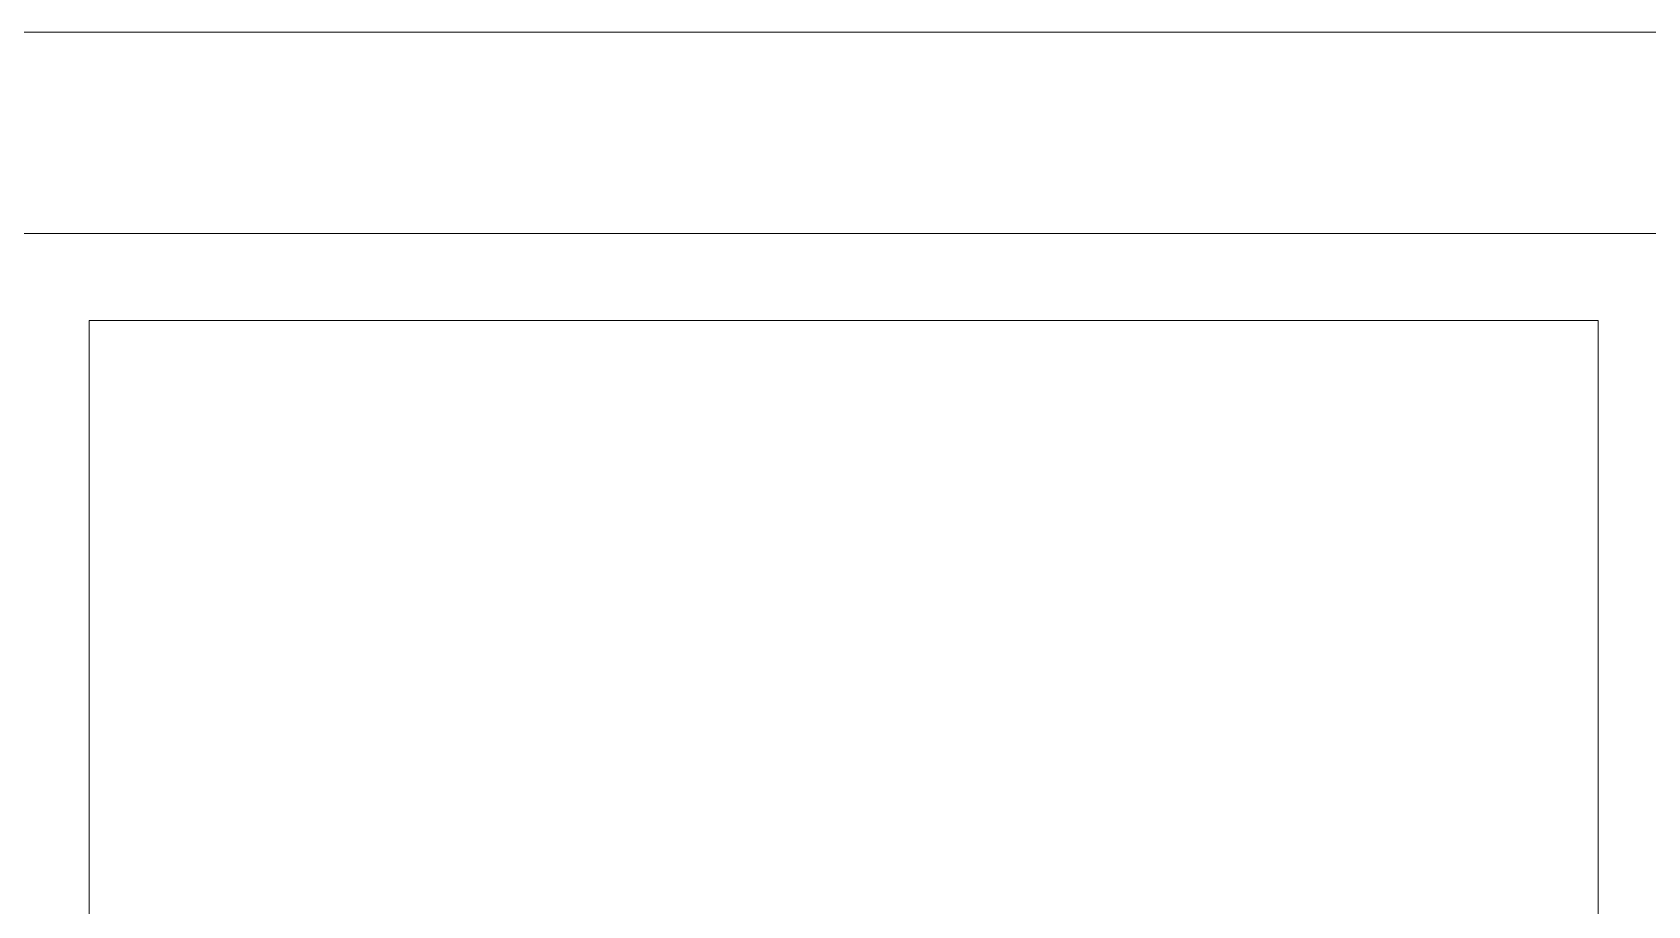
# Model space of a CAD drawing. Header units: inches. Extents: x -246178 to 57169, y -29325 to 19878.
# Drawn here: x 32152 to 32955, y -3182 to -2747 of the extents above; entities that cross this region are included whole.
import ezdxf

# ---------------------------------------------------------------- set-up
doc = ezdxf.new("R2010")
doc.units = ezdxf.units.IN
doc.header["$LTSCALE"] = 25
doc.header["$MEASUREMENT"] = 0
doc.layers.get('0').update_dxf_attribs({"color": 8})
for name, color, linetype, lineweight in [('00-Ground Floor$0$LOADING', 253, 'Continuous', 5), ('00-Ground Floor$0$NEW Wall', 166, 'Continuous', 5), ('00-Ground Floor$0$Walls', 251, 'Continuous', 5)]:
    doc.layers.add(name, color=color, linetype=linetype, lineweight=lineweight)

# ---------------------------------------------------------------- blocks, each defined once
blk = doc.blocks.new('*X69')
at = {"color": 0}
for p, q in [((13, 1), (13, 1)), ((13, 1), (13, 1)), ((13, 1), (13, 1)), ((13, 1), (13, 1)), ((13, 1), (13, 1)), ((13, 1), (13, 1)), ((13, 1), (13, 1)), ((13, 1), (13, 1)), ((13, 1), (13, 1)), ((13, 1), (13, 1)), ((13, 1), (13, 1)), ((13, 1), (13, 1)), ((13, 1), (13, 1)), ((13, 1), (13, 1)), ((13, 1), (13, 1)), ((13, 1), (14, 1)), ((13, 1), (14, 1)), ((13, 1), (14, 1)), ((13, 1), (13, 1)), ((13, 1), (13, 1)), ((13, 1), (13, 1)), ((13, 1), (13, 1)), ((13, 1), (13, 1)), ((13, 1), (13, 1)), ((13, 1), (13, 1)), ((13, 1), (13, 1)), ((13, 1), (13, 1)), ((13, 1), (13, 1)), ((13, 1), (13, 1)), ((13, 1), (13, 1)), ((13, 1), (13, 1)), ((13, 1), (13, 1)), ((13, 1), (13, 1)), ((13, 1), (13, 1)), ((13, 1), (13, 1)), ((13, 1), (13, 1)), ((13, 1), (13, 1)), ((13, 1), (13, 1)), ((13, 1), (13, 1)), ((13, 1), (13, 1)), ((13, 1), (13, 1)), ((13, 1), (13, 1)), ((13, 1), (13, 1)), ((13, 1), (13, 1)), ((13, 1), (13, 1)), ((13, 1), (13, 1)), ((13, 1), (13, 1)), ((13, 1), (13, 1)), ((13, 1), (13, 1)), ((13, 1), (13, 1)), ((13, 1), (13, 1)), ((13, 1), (13, 1)), ((13, 1), (13, 1)), ((13, 1), (13, 1)), ((13, 1), (13, 1)), ((13, 1), (13, 1)), ((13, 1), (13, 1)), ((13, 1), (13, 1)), ((13, 1), (13, 1)), ((13, 1), (13, 1)), ((13, 1), (13, 1)), ((13, 1), (13, 1)), ((13, 1), (13, 1)), ((13, 1), (13, 1)), ((13, 1), (13, 1)), ((13, 1), (13, 1)), ((13, 1), (13, 1)), ((13, 1), (13, 1)), ((13, 1), (13, 1)), ((13, 1), (13, 1)), ((13, 1), (13, 1)), ((13, 1), (13, 1)), ((13, 1), (13, 1)), ((13, 1), (13, 1)), ((13, 1), (13, 1)), ((13, 1), (13, 1)), ((13, 1), (13, 1)), ((13, 1), (13, 1)), ((13, 1), (13, 1)), ((13, 1), (13, 1)), ((13, 1), (13, 1)), ((13, 1), (13, 1)), ((13, 1), (13, 1)), ((13, 1), (13, 1)), ((13, 1), (13, 1)), ((13, 1), (13, 1)), ((13, 1), (13, 1)), ((13, 1), (13, 1)), ((13, 1), (13, 1)), ((13, 1), (13, 1)), ((13, 1), (13, 1)), ((13, 1), (13, 1)), ((13, 1), (13, 1)), ((13, 1), (13, 1)), ((13, 1), (13, 1)), ((13, 1), (13, 1)), ((13, 1), (13, 1)), ((13, 1), (13, 1)), ((13, 1), (13, 1)), ((13, 1), (13, 1)), ((13, 1), (13, 1)), ((13, 1), (13, 1)), ((13, 1), (13, 1)), ((13, 1), (13, 1)), ((13, 1), (13, 1)), ((13, 1), (13, 1)), ((13, 1), (13, 1)), ((13, 1), (13, 1)), ((13, 1), (13, 1)), ((13, 1), (13, 1)), ((13, 1), (13, 1)), ((13, 1), (13, 1)), ((13, 1), (13, 1)), ((13, 1), (13, 1)), ((13, 1), (13, 1)), ((13, 1), (13, 1)), ((13, 1), (13, 1)), ((13, 1), (13, 1)), ((13, 1), (13, 1)), ((13, 1), (13, 1)), ((13, 1), (13, 1)), ((13, 1), (13, 1)), ((13, 1), (13, 1)), ((13, 1), (14, 1)), ((13, 0), (13, 0)), ((13, 0), (13, 0)), ((13, 0), (13, 0)), ((13, 0), (13, 0)), ((13, 0), (13, 0)), ((13, 0), (13, 0)), ((13, 0), (13, 0)), ((13, 0), (13, 0)), ((13, 0), (13, 0)), ((13, 0), (13, 0)), ((13, 0), (13, 0)), ((13, 0), (13, 0)), ((13, 0), (13, 0)), ((13, 0), (13, 0)), ((13, 0), (13, 0)), ((13, 0), (13, 0)), ((13, 0), (13, 0)), ((13, 0), (13, 0)), ((13, 0), (13, 0)), ((13, 0), (13, 0)), ((13, 0), (13, 0)), ((13, 0), (13, 0)), ((13, 0), (13, 0)), ((13, 0), (13, 0)), ((13, 0), (13, 0)), ((13, 0), (13, 0)), ((13, 0), (13, 0)), ((13, 0), (13, 0)), ((13, 0), (13, 0)), ((13, 0), (13, 0)), ((13, 0), (13, 0)), ((13, 0), (13, 0)), ((13, 0), (13, 0)), ((13, 0), (13, 0)), ((13, 0), (13, 0)), ((13, 0), (13, 0)), ((13, 0), (13, 0)), ((13, 0), (13, 0)), ((13, 0), (13, 0)), ((13, 0), (13, 0)), ((13, 0), (13, 0)), ((13, 0), (13, 0)), ((13, 0), (13, 0)), ((13, 0), (13, 0)), ((13, 0), (13, 0)), ((13, 0), (13, 0)), ((13, 0), (13, 0)), ((13, 0), (13, 0)), ((13, 0), (14, 0)), ((13, 0), (14, 0)), ((13, 0), (13, 0)), ((13, 0), (14, 0)), ((14, 1), (14, 1)), ((14, 1), (14, 1)), ((14, 1), (14, 1)), ((14, 1), (14, 1)), ((14, 1), (14, 1)), ((14, 1), (14, 1)), ((14, 1), (14, 1)), ((14, 1), (14, 1)), ((14, 1), (14, 1)), ((14, 1), (14, 1)), ((14, 1), (14, 1)), ((14, 1), (14, 1)), ((14, 1), (14, 1)), ((14, 1), (14, 1)), ((14, 1), (14, 1)), ((14, 1), (14, 1)), ((14, 1), (14, 1)), ((14, 1), (14, 1)), ((14, 1), (14, 1)), ((14, 1), (14, 1)), ((14, 1), (14, 1)), ((14, 1), (14, 1)), ((14, 1), (14, 1)), ((14, 1), (14, 1)), ((14, 1), (14, 1)), ((14, 1), (14, 1)), ((14, 1), (14, 1)), ((14, 1), (14, 1)), ((14, 1), (14, 1)), ((14, 1), (14, 1)), ((14, 1), (14, 1)), ((14, 1), (14, 1)), ((14, 1), (14, 1)), ((14, 1), (14, 1)), ((14, 1), (14, 1)), ((14, 1), (14, 1)), ((14, 1), (14, 1)), ((14, 1), (14, 1)), ((14, 1), (14, 1)), ((14, 1), (14, 1)), ((14, 1), (14, 1)), ((14, 1), (14, 1)), ((14, 1), (14, 1)), ((14, 1), (14, 1)), ((14, 1), (14, 1)), ((14, 1), (14, 1)), ((14, 1), (14, 1)), ((14, 1), (14, 1)), ((14, 1), (14, 1)), ((14, 1), (14, 1)), ((14, 1), (14, 1)), ((14, 1), (14, 1)), ((14, 1), (14, 1)), ((14, 1), (14, 1)), ((14, 1), (14, 1)), ((14, 1), (14, 1)), ((14, 1), (14, 1)), ((14, 1), (14, 1)), ((14, 1), (14, 1)), ((14, 1), (14, 1)), ((14, 1), (14, 1)), ((14, 1), (14, 1)), ((14, 1), (14, 1)), ((14, 1), (14, 1)), ((14, 1), (14, 1)), ((14, 1), (14, 1)), ((14, 1), (14, 1)), ((14, 1), (14, 1)), ((14, 1), (14, 1)), ((14, 1), (14, 1)), ((14, 1), (14, 1)), ((14, 1), (14, 1)), ((14, 1), (14, 1)), ((14, 1), (14, 1)), ((14, 1), (14, 1)), ((14, 1), (14, 1)), ((14, 1), (14, 1)), ((14, 1), (14, 1)), ((14, 1), (14, 1)), ((14, 1), (14, 1)), ((14, 1), (14, 1)), ((14, 1), (14, 1)), ((14, 1), (14, 1)), ((14, 1), (14, 1)), ((14, 1), (14, 1)), ((14, 1), (14, 1)), ((14, 1), (14, 1)), ((14, 1), (14, 1)), ((14, 1), (14, 1)), ((14, 1), (14, 1)), ((14, 1), (14, 1)), ((14, 1), (14, 1)), ((14, 1), (14, 1)), ((14, 1), (14, 1)), ((14, 0), (14, 0)), ((14, 0), (14, 0)), ((14, 0), (14, 0)), ((14, 0), (14, 0)), ((14, 0), (14, 0)), ((14, 0), (14, 0)), ((14, 0), (14, 0)), ((14, 0), (14, 0)), ((14, 0), (14, 0)), ((14, 0), (14, 0)), ((14, 0), (14, 0)), ((14, 0), (14, 0)), ((14, 0), (14, 0)), ((14, 0), (14, 0)), ((14, 0), (14, 0)), ((14, 0), (14, 0)), ((14, 0), (14, 0)), ((14, 0), (14, 0)), ((14, 0), (14, 0)), ((14, 0), (14, 0)), ((14, 0), (14, 0)), ((14, 0), (14, 0)), ((14, 0), (14, 0)), ((14, 0), (14, 0)), ((14, 0), (14, 0)), ((14, 0), (14, 0)), ((14, 0), (14, 0)), ((14, 0), (14, 0)), ((14, 0), (14, 0)), ((14, 0), (14, 0)), ((14, 0), (14, 0)), ((14, 0), (14, 0)), ((14, 0), (14, 0)), ((14, 0), (14, 0)), ((14, 0), (14, 0)), ((14, 0), (14, 0)), ((14, 0), (14, 0)), ((14, 0), (14, 0)), ((14, 0), (14, 0)), ((14, 0), (14, 0)), ((14, 0), (14, 0)), ((14, 0), (14, 0)), ((14, 0), (14, 0)), ((14, 0), (14, 0)), ((14, 0), (14, 0)), ((14, 0), (14, 0)), ((14, 0), (14, 0)), ((14, 0), (14, 0)), ((13, 0), (13, 0)), ((13, 0), (14, 0)), ((13, 0), (13, 0)), ((13, 0), (14, 0)), ((13, 0), (13, 0)), ((13, 0), (14, 0)), ((13, 0), (13, 0)), ((13, 0), (13, 0)), ((13, 0), (13, 0)), ((13, 0), (13, 0)), ((13, 0), (14, 0)), ((13, 0), (13, 0)), ((13, 0), (14, 0)), ((13, 0), (13, 0)), ((13, 0), (14, 0)), ((13, 0), (13, 0)), ((13, 0), (14, 0)), ((13, 0), (13, 0)), ((13, 0), (14, 0)), ((13, 0), (13, 0)), ((13, 0), (14, 0)), ((13, 0), (13, 0)), ((13, 0), (14, 0)), ((13, 0), (13, 0)), ((13, 0), (13, 0)), ((13, 0), (13, 0)), ((13, 0), (14, 0)), ((13, 0), (13, 0)), ((13, 0), (14, 0)), ((13, 0), (13, 0)), ((13, 0), (14, 0)), ((13, 0), (13, 0)), ((13, 0), (14, 0)), ((13, 0), (13, 0)), ((13, 0), (13, 0)), ((13, 0), (13, 0)), ((13, 0), (13, 0)), ((13, 0), (13, 0)), ((13, 0), (13, 0)), ((13, 0), (13, 0)), ((13, 0), (13, 0)), ((13, 0), (13, 0)), ((13, 0), (13, 0)), ((13, 0), (13, 0)), ((13, 0), (13, 0)), ((13, 0), (13, 0)), ((13, 0), (13, 0)), ((13, 0), (13, 0)), ((13, 0), (13, 0)), ((13, 0), (13, 0)), ((13, 0), (13, 0)), ((13, 0), (13, 0)), ((13, 0), (13, 0)), ((13, 0), (13, 0)), ((13, 0), (13, 0)), ((13, 0), (13, 0)), ((13, 0), (13, 0)), ((13, 0), (13, 0)), ((13, 0), (13, 0)), ((13, 0), (13, 0)), ((13, 0), (13, 0)), ((13, 0), (13, 0)), ((13, 0), (13, 0)), ((13, 0), (13, 0)), ((13, -1), (13, -1)), ((13, -1), (13, -1)), ((13, -1), (13, -1)), ((13, -1), (13, -1)), ((13, -1), (13, -1)), ((13, -1), (14, -1)), ((13, -1), (13, -1)), ((14, 0), (14, 0)), ((14, 0), (14, 0)), ((14, 0), (14, 0)), ((14, 0), (14, 0)), ((14, 0), (14, 0)), ((14, 0), (14, 0)), ((14, 0), (14, 0)), ((14, 0), (14, 0)), ((14, 0), (14, 0)), ((14, 0), (14, 0)), ((14, 0), (14, 0)), ((14, 0), (14, 0)), ((14, 0), (14, 0)), ((14, 0), (14, 0)), ((14, 0), (14, 0)), ((13, 0), (14, 0)), ((14, 0), (14, 0)), ((14, 0), (14, 0)), ((14, 0), (14, 0)), ((14, 0), (14, 0)), ((14, 0), (14, 0)), ((14, 0), (14, 0)), ((14, 0), (14, 0)), ((14, 0), (14, 0)), ((14, 0), (14, 0)), ((14, 0), (14, 0)), ((14, 0), (14, 0)), ((14, 0), (14, 0)), ((14, 0), (14, 0)), ((14, 0), (14, 0)), ((14, 0), (14, 0)), ((14, 0), (14, 0)), ((14, 0), (14, 0)), ((14, 0), (14, 0)), ((14, 0), (14, 0)), ((14, 0), (14, 0)), ((14, 0), (14, 0)), ((14, 0), (14, 0)), ((14, 0), (14, 0)), ((14, 0), (14, 0)), ((14, 0), (14, 0)), ((14, 0), (14, 0)), ((14, 0), (14, 0)), ((14, 0), (14, 0)), ((14, 0), (14, 0)), ((14, 0), (14, 0)), ((14, 0), (14, 0)), ((14, 0), (14, 0)), ((14, 0), (14, 0)), ((14, 0), (14, 0)), ((14, -1), (14, -1)), ((14, -1), (14, -1)), ((14, -1), (14, -1)), ((14, -1), (14, -1)), ((14, -1), (14, -1))]:
    blk.add_line(p, q, dxfattribs=at)
blk = doc.blocks.new('*X68')
at = {"color": 0}
for p, q in [((5, 3), (5, 3)), ((5, 3), (5, 3)), ((5, 3), (5, 3)), ((5, 3), (5, 3)), ((5, 3), (5, 3)), ((5, 3), (5, 3)), ((5, 3), (5, 3)), ((5, 3), (5, 3)), ((5, 3), (5, 3)), ((5, 3), (5, 3)), ((5, 3), (5, 3)), ((5, 3), (5, 3)), ((5, 3), (5, 3)), ((5, 3), (5, 3)), ((5, 3), (5, 3)), ((5, 3), (5, 3)), ((5, 3), (5, 3)), ((5, 3), (5, 3)), ((5, 3), (5, 3)), ((5, 3), (5, 3)), ((5, 3), (5, 3)), ((5, 3), (5, 3)), ((5, 3), (5, 3)), ((5, 3), (5, 3)), ((5, 3), (5, 3)), ((5, 3), (5, 3)), ((5, 3), (5, 3)), ((5, 3), (5, 3)), ((5, 3), (5, 3)), ((5, 3), (5, 3)), ((5, 3), (5, 3)), ((5, 3), (5, 3)), ((5, 3), (5, 3)), ((5, 3), (5, 3)), ((5, 3), (5, 3)), ((5, 3), (5, 3)), ((5, 3), (5, 3)), ((5, 3), (5, 3)), ((5, 3), (5, 3)), ((5, 3), (5, 3)), ((5, 3), (5, 3)), ((5, 3), (5, 3)), ((5, 3), (5, 3)), ((5, 3), (5, 3)), ((5, 3), (5, 3)), ((5, 3), (5, 3)), ((5, 3), (5, 3)), ((5, 3), (5, 3)), ((5, 3), (5, 3)), ((5, 3), (5, 3)), ((5, 3), (5, 3)), ((5, 3), (5, 3)), ((5, 3), (5, 3)), ((5, 3), (5, 3)), ((5, 3), (5, 3)), ((5, 3), (5, 3)), ((5, 3), (5, 3)), ((5, 3), (5, 3)), ((5, 3), (5, 3)), ((5, 3), (5, 3)), ((5, 3), (5, 3)), ((5, 3), (5, 3)), ((5, 3), (5, 3)), ((5, 3), (5, 3)), ((5, 3), (5, 3)), ((5, 3), (5, 3)), ((6, 3), (5, 3)), ((5, 3), (5, 3)), ((6, 3), (5, 3)), ((5, 3), (5, 3)), ((6, 3), (5, 3)), ((5, 3), (5, 3)), ((6, 3), (5, 3)), ((5, 3), (5, 3)), ((5, 3), (5, 3)), ((5, 3), (5, 3)), ((5, 3), (5, 3)), ((5, 3), (5, 3)), ((5, 3), (5, 3)), ((5, 3), (5, 3)), ((5, 3), (5, 3)), ((5, 3), (5, 3)), ((5, 3), (5, 3)), ((5, 3), (5, 3)), ((5, 3), (5, 3)), ((5, 3), (5, 3)), ((5, 3), (5, 3)), ((5, 3), (5, 3)), ((5, 3), (5, 3)), ((5, 3), (5, 3)), ((5, 3), (5, 3)), ((5, 3), (5, 3)), ((5, 3), (5, 3)), ((5, 3), (5, 3)), ((5, 3), (5, 3)), ((5, 3), (5, 3)), ((6, 3), (6, 3)), ((6, 3), (6, 3)), ((6, 3), (6, 3)), ((6, 3), (6, 3)), ((6, 3), (6, 3)), ((6, 3), (6, 3)), ((6, 3), (6, 3)), ((6, 3), (6, 3)), ((6, 3), (6, 3)), ((6, 3), (6, 3)), ((6, 3), (6, 3)), ((6, 3), (6, 3)), ((6, 3), (6, 3)), ((6, 3), (6, 3)), ((6, 3), (6, 3)), ((6, 3), (6, 3)), ((6, 3), (6, 3)), ((6, 3), (6, 3)), ((6, 3), (6, 3)), ((6, 3), (6, 3)), ((6, 3), (6, 3)), ((6, 3), (6, 3)), ((6, 3), (6, 3)), ((6, 3), (6, 3)), ((6, 3), (6, 3)), ((6, 3), (6, 3)), ((6, 3), (6, 3)), ((6, 3), (6, 3)), ((6, 3), (6, 3)), ((6, 3), (6, 3)), ((6, 3), (6, 3)), ((6, 3), (6, 3)), ((6, 3), (6, 3)), ((6, 3), (6, 3)), ((6, 3), (6, 3)), ((6, 3), (6, 3)), ((6, 3), (6, 3)), ((6, 3), (6, 3)), ((6, 3), (6, 3)), ((6, 3), (6, 3)), ((6, 3), (6, 3)), ((6, 3), (6, 3)), ((6, 3), (6, 3)), ((6, 3), (6, 3)), ((6, 3), (6, 3)), ((6, 3), (6, 3)), ((6, 3), (6, 3)), ((6, 3), (6, 3)), ((6, 3), (6, 3)), ((6, 3), (6, 3)), ((6, 3), (6, 3)), ((6, 3), (6, 3)), ((6, 3), (6, 3)), ((6, 3), (6, 3)), ((6, 3), (6, 3)), ((6, 3), (6, 3)), ((6, 3), (6, 3)), ((6, 3), (6, 3)), ((6, 3), (6, 3)), ((6, 3), (6, 3)), ((6, 3), (6, 3)), ((6, 3), (6, 3)), ((6, 3), (6, 3)), ((6, 3), (6, 3)), ((6, 3), (6, 3)), ((6, 3), (6, 3)), ((6, 3), (6, 3)), ((6, 3), (6, 3)), ((6, 3), (6, 3)), ((6, 3), (6, 3)), ((6, 3), (6, 3)), ((6, 3), (6, 3)), ((6, 3), (6, 3)), ((6, 3), (6, 3)), ((6, 3), (6, 3)), ((6, 3), (6, 3)), ((6, 3), (6, 3)), ((6, 3), (6, 3)), ((6, 3), (6, 3)), ((6, 3), (6, 3)), ((6, 3), (6, 3)), ((6, 3), (6, 3)), ((6, 3), (6, 3)), ((6, 3), (6, 3)), ((6, 3), (6, 3)), ((6, 3), (6, 3)), ((6, 3), (6, 3)), ((6, 3), (6, 3)), ((6, 3), (6, 3)), ((6, 3), (6, 3)), ((6, 3), (6, 3)), ((6, 3), (6, 3)), ((6, 3), (6, 3)), ((6, 3), (6, 3)), ((6, 3), (6, 3)), ((6, 3), (6, 3)), ((6, 3), (6, 3)), ((6, 3), (6, 3)), ((6, 3), (6, 3)), ((6, 3), (6, 3)), ((6, 3), (6, 3)), ((6, 3), (6, 3)), ((6, 3), (6, 3)), ((6, 3), (6, 3)), ((6, 3), (6, 3)), ((6, 3), (6, 3)), ((6, 3), (6, 3)), ((6, 3), (6, 3)), ((6, 3), (6, 3)), ((6, 3), (6, 3)), ((6, 3), (6, 3)), ((6, 3), (6, 3)), ((6, 3), (6, 3)), ((6, 3), (6, 3)), ((6, 3), (6, 3)), ((6, 3), (6, 3)), ((6, 3), (6, 3)), ((6, 3), (6, 3)), ((6, 3), (6, 3)), ((6, 3), (6, 3)), ((6, 3), (6, 3)), ((6, 3), (6, 3)), ((6, 3), (6, 3)), ((6, 3), (6, 3)), ((6, 3), (6, 3)), ((6, 3), (6, 3)), ((6, 3), (6, 3)), ((6, 3), (6, 3)), ((6, 3), (6, 3)), ((6, 3), (6, 3)), ((6, 3), (6, 3)), ((6, 3), (6, 3)), ((6, 3), (6, 3)), ((6, 3), (6, 3)), ((6, 3), (6, 3)), ((6, 3), (6, 3)), ((6, 3), (6, 3)), ((6, 3), (6, 3)), ((6, 3), (6, 3)), ((6, 3), (6, 3)), ((6, 3), (6, 3)), ((6, 3), (6, 3)), ((6, 3), (6, 3)), ((6, 3), (6, 3)), ((6, 3), (6, 3)), ((6, 3), (6, 3)), ((6, 3), (6, 3)), ((6, 3), (6, 3)), ((6, 3), (6, 3)), ((6, 3), (6, 3)), ((6, 3), (6, 3)), ((6, 3), (6, 3)), ((6, 3), (6, 3)), ((6, 3), (6, 3)), ((6, 3), (6, 3)), ((6, 3), (6, 3)), ((6, 3), (6, 3)), ((6, 3), (6, 3)), ((6, 3), (6, 3)), ((6, 3), (6, 3)), ((6, 3), (6, 3)), ((6, 3), (6, 3)), ((6, 3), (6, 3)), ((6, 3), (6, 3)), ((6, 3), (6, 3)), ((6, 3), (6, 3)), ((6, 3), (6, 3)), ((6, 3), (6, 3)), ((6, 3), (6, 3)), ((6, 3), (6, 3)), ((6, 3), (6, 3)), ((6, 3), (6, 3)), ((6, 3), (6, 3)), ((6, 3), (6, 3)), ((6, 3), (6, 3)), ((6, 3), (6, 3)), ((6, 3), (6, 3)), ((6, 3), (6, 3)), ((6, 3), (6, 3)), ((6, 3), (6, 3)), ((6, 3), (6, 3)), ((6, 3), (6, 3)), ((6, 3), (6, 3)), ((6, 3), (6, 3)), ((6, 3), (6, 3)), ((6, 3), (6, 3)), ((6, 3), (6, 3)), ((6, 3), (6, 3)), ((6, 3), (6, 3)), ((6, 3), (6, 3)), ((6, 3), (6, 3)), ((6, 3), (6, 3)), ((6, 3), (6, 3)), ((6, 3), (6, 3)), ((6, 3), (6, 3)), ((6, 3), (6, 3)), ((6, 3), (6, 3)), ((6, 3), (6, 3)), ((6, 3), (6, 3)), ((6, 3), (6, 3)), ((6, 3), (6, 3)), ((6, 3), (6, 3)), ((6, 3), (6, 3)), ((6, 3), (6, 3)), ((6, 3), (5, 3)), ((6, 3), (5, 3)), ((6, 3), (5, 3)), ((6, 3), (5, 3)), ((6, 3), (5, 3)), ((6, 3), (6, 3)), ((6, 3), (6, 3)), ((6, 3), (6, 3)), ((6, 3), (6, 3)), ((6, 3), (6, 3)), ((6, 3), (6, 3)), ((6, 3), (6, 3)), ((6, 3), (6, 3)), ((6, 3), (6, 3)), ((6, 3), (6, 3)), ((6, 3), (6, 3)), ((6, 3), (6, 3)), ((6, 3), (6, 3)), ((6, 3), (6, 3)), ((6, 3), (6, 3)), ((6, 3), (6, 3)), ((6, 3), (6, 3)), ((6, 3), (6, 3)), ((6, 3), (6, 3)), ((6, 3), (6, 3)), ((6, 3), (6, 3)), ((6, 3), (6, 3)), ((6, 3), (6, 3)), ((6, 3), (6, 3)), ((6, 3), (6, 3)), ((6, 3), (6, 3)), ((6, 3), (6, 3)), ((6, 3), (6, 3)), ((6, 3), (6, 3)), ((6, 3), (6, 3)), ((6, 3), (6, 3)), ((6, 3), (6, 3)), ((6, 3), (6, 3)), ((6, 3), (6, 3)), ((6, 3), (6, 3)), ((6, 3), (6, 3)), ((6, 3), (6, 3)), ((6, 3), (6, 3)), ((6, 3), (6, 3)), ((6, 3), (6, 3)), ((6, 3), (6, 3)), ((6, 3), (6, 3)), ((6, 3), (6, 3)), ((6, 3), (6, 3)), ((6, 3), (6, 3)), ((6, 3), (6, 3)), ((6, 3), (6, 3)), ((6, 3), (6, 3)), ((6, 3), (6, 3)), ((6, 3), (6, 3)), ((6, 3), (6, 3)), ((6, 3), (6, 3)), ((6, 3), (6, 3)), ((6, 3), (6, 3)), ((6, 3), (6, 3)), ((6, 3), (6, 3)), ((6, 3), (6, 3)), ((6, 3), (6, 3)), ((6, 3), (6, 3)), ((6, 3), (6, 3)), ((6, 3), (6, 3)), ((6, 3), (6, 3)), ((6, 3), (6, 3)), ((6, 3), (6, 3)), ((6, 3), (6, 3)), ((6, 3), (6, 3)), ((6, 3), (6, 3)), ((6, 3), (6, 3)), ((6, 3), (6, 3)), ((6, 3), (6, 3)), ((6, 3), (6, 3)), ((6, 3), (6, 3)), ((6, 3), (6, 3)), ((6, 3), (6, 3)), ((6, 3), (6, 3)), ((6, 3), (6, 3)), ((6, 3), (6, 3)), ((6, 3), (6, 3)), ((6, 3), (6, 3)), ((6, 3), (6, 3)), ((6, 3), (6, 3)), ((6, 3), (6, 3)), ((6, 3), (6, 3)), ((6, 3), (6, 3)), ((6, 3), (6, 3)), ((6, 3), (6, 3)), ((6, 3), (6, 3)), ((6, 3), (6, 3)), ((6, 3), (6, 3)), ((6, 3), (6, 3)), ((6, 3), (6, 3)), ((6, 3), (6, 3)), ((6, 3), (6, 3)), ((6, 3), (6, 3)), ((6, 3), (6, 3)), ((6, 3), (6, 3)), ((6, 3), (6, 3)), ((6, 3), (6, 3)), ((6, 3), (6, 3)), ((6, 3), (6, 3)), ((6, 3), (6, 3)), ((6, 3), (6, 3)), ((6, 3), (6, 3)), ((6, 3), (6, 3)), ((6, 3), (6, 3)), ((6, 3), (6, 3)), ((6, 3), (6, 3)), ((6, 3), (6, 3)), ((6, 3), (6, 3)), ((6, 3), (6, 3)), ((6, 3), (6, 3)), ((6, 3), (6, 3)), ((6, 3), (6, 3)), ((6, 3), (6, 3)), ((6, 3), (6, 3)), ((6, 3), (6, 3)), ((6, 3), (6, 3)), ((6, 3), (6, 3)), ((6, 3), (6, 3)), ((6, 3), (6, 3)), ((6, 3), (6, 3)), ((6, 3), (6, 3)), ((6, 3), (6, 3)), ((6, 3), (6, 3)), ((6, 3), (6, 3)), ((6, 3), (6, 3)), ((6, 3), (6, 3)), ((6, 3), (6, 3)), ((6, 3), (6, 3)), ((6, 3), (6, 3)), ((6, 3), (6, 3)), ((6, 3), (6, 3)), ((6, 3), (6, 3)), ((6, 3), (6, 3)), ((6, 3), (6, 3)), ((6, 3), (6, 3)), ((6, 3), (6, 3)), ((6, 3), (6, 3)), ((6, 3), (6, 3)), ((6, 3), (6, 3)), ((6, 3), (6, 3)), ((6, 3), (6, 3)), ((6, 3), (6, 3)), ((6, 3), (6, 3)), ((6, 3), (6, 3)), ((6, 3), (6, 3)), ((6, 3), (6, 3)), ((6, 3), (6, 3)), ((6, 3), (6, 3)), ((6, 3), (6, 3)), ((6, 3), (6, 3)), ((6, 3), (6, 3)), ((6, 3), (6, 3)), ((6, 3), (6, 3)), ((6, 3), (6, 3)), ((6, 3), (6, 3)), ((6, 3), (6, 3)), ((6, 3), (6, 3)), ((6, 3), (6, 3)), ((6, 3), (6, 3)), ((6, 3), (6, 3)), ((6, 3), (6, 3)), ((6, 3), (6, 3)), ((6, 3), (6, 3)), ((6, 3), (6, 3)), ((6, 3), (6, 3)), ((6, 3), (6, 3)), ((6, 3), (6, 3)), ((6, 3), (6, 3)), ((6, 3), (6, 3)), ((6, 3), (6, 3)), ((6, 3), (6, 3)), ((6, 3), (6, 3)), ((6, 3), (6, 3)), ((6, 3), (6, 3)), ((6, 3), (6, 3)), ((6, 3), (6, 3)), ((6, 3), (6, 3)), ((6, 3), (6, 3)), ((6, 3), (6, 3)), ((6, 3), (6, 3)), ((6, 3), (6, 3)), ((6, 3), (6, 3)), ((6, 3), (6, 3)), ((6, 3), (6, 3)), ((6, 3), (6, 3)), ((6, 3), (6, 3)), ((6, 3), (6, 3)), ((6, 3), (6, 3)), ((6, 3), (6, 3)), ((6, 3), (6, 3)), ((6, 3), (6, 3)), ((6, 3), (6, 3)), ((6, 3), (6, 3)), ((6, 3), (6, 3)), ((6, 3), (6, 3)), ((6, 3), (6, 3)), ((6, 3), (6, 3)), ((6, 3), (6, 3)), ((6, 3), (6, 3)), ((6, 3), (6, 3)), ((6, 3), (6, 3)), ((6, 3), (6, 3)), ((6, 3), (6, 3)), ((6, 3), (6, 3)), ((6, 3), (6, 3)), ((6, 3), (6, 3)), ((6, 3), (6, 3)), ((6, 3), (6, 3)), ((6, 3), (6, 3)), ((6, 3), (6, 3)), ((6, 3), (6, 3)), ((6, 3), (6, 3)), ((6, 3), (6, 3)), ((6, 3), (6, 3)), ((6, 3), (6, 3)), ((6, 3), (6, 3)), ((6, 3), (6, 3)), ((6, 3), (6, 3)), ((6, 3), (6, 3)), ((6, 3), (6, 3)), ((6, 3), (6, 3)), ((6, 3), (6, 3)), ((6, 3), (6, 3)), ((6, 3), (6, 3)), ((6, 3), (6, 3)), ((6, 3), (6, 3)), ((6, 3), (6, 3)), ((6, 3), (6, 3)), ((6, 3), (6, 3)), ((6, 3), (6, 3)), ((6, 3), (6, 3)), ((6, 3), (6, 3)), ((6, 3), (6, 3)), ((6, 3), (6, 3)), ((6, 3), (6, 3)), ((6, 3), (6, 3)), ((6, 3), (6, 3)), ((6, 3), (6, 3)), ((6, 3), (6, 3)), ((6, 3), (6, 3)), ((6, 3), (6, 3)), ((6, 3), (6, 3)), ((6, 3), (6, 3)), ((6, 3), (6, 3)), ((6, 3), (6, 3)), ((6, 3), (6, 3)), ((6, 3), (6, 3)), ((6, 3), (6, 3)), ((6, 3), (6, 3)), ((6, 3), (6, 3)), ((6, 3), (6, 3)), ((6, 3), (6, 3)), ((6, 3), (6, 3)), ((6, 3), (6, 3)), ((6, 3), (6, 3)), ((6, 3), (6, 3)), ((6, 3), (6, 3)), ((6, 3), (6, 3)), ((6, 3), (6, 3)), ((6, 3), (6, 3)), ((6, 3), (6, 3)), ((6, 3), (6, 3)), ((6, 3), (6, 3)), ((6, 3), (6, 3)), ((6, 3), (6, 3)), ((6, 3), (6, 3)), ((6, 3), (6, 3)), ((6, 3), (6, 3)), ((6, 3), (6, 3)), ((6, 3), (6, 3)), ((6, 3), (6, 3)), ((6, 3), (6, 3)), ((6, 3), (6, 3)), ((6, 3), (6, 3)), ((6, 3), (6, 3)), ((6, 3), (6, 3)), ((6, 3), (6, 3)), ((6, 3), (6, 3)), ((6, 3), (6, 3)), ((6, 3), (6, 3)), ((6, 3), (6, 3)), ((6, 3), (6, 3)), ((6, 3), (6, 3)), ((6, 3), (6, 3)), ((6, 3), (6, 3)), ((6, 3), (6, 3)), ((6, 3), (6, 3)), ((6, 3), (6, 3)), ((6, 3), (6, 3)), ((6, 3), (6, 3)), ((6, 3), (6, 3)), ((6, 3), (6, 3)), ((6, 3), (6, 3)), ((6, 3), (6, 3)), ((6, 3), (6, 3)), ((6, 3), (6, 3)), ((6, 3), (6, 3)), ((6, 3), (6, 3)), ((6, 3), (6, 3)), ((6, 3), (6, 3)), ((6, 3), (6, 3)), ((6, 3), (6, 3)), ((6, 3), (6, 3)), ((6, 3), (6, 3)), ((6, 3), (6, 3)), ((6, 3), (6, 3)), ((6, 3), (6, 3)), ((6, 3), (6, 3)), ((6, 3), (6, 3)), ((6, 3), (6, 3)), ((6, 3), (6, 3)), ((6, 3), (6, 3)), ((6, 3), (6, 3)), ((6, 3), (6, 3)), ((6, 3), (6, 3)), ((6, 3), (6, 3))]:
    blk.add_line(p, q, dxfattribs=at)
blk = doc.blocks.new('00-Ground Floor$0$GF21043-P')
at = {"color": 0}
for p, q in [((0.8, 0.75), (-0.8, 0.75)), ((0.8, 0), (0.8, 0.75)), ((-0.8, 0), (0.8, 0))]:
    blk.add_line(p, q, dxfattribs=at)
for points in [[(0.8, 0.75), (0.8, 0.75), (0.8, 0.75), (0.8, 0.75), (0.8, 0.75), (0.8, 0.75), (0.8, 0.75), (0.8, 0.75), (0.8, 0.75), (0.8, 0.75), (0.8, 0.75), (0.8, 0.75), (0.8, 0.75), (0.8, 0.75), (0.8, 0.75), (0.8, 0.75), (0.8, 0.75), (0.8, 0.75), (0.8, 0.75), (0.8, 0.75), (0.8, 0.75), (0.8, 0.75), (0.8, 0.75), (0.8, 0.75), (0.8, 0.75), (0.8, 0.75), (0.8, 0.75), (0.8, 0.75), (0.8, 0.75), (0.8, 0.75), (0.8, 0.75), (0.8, 0.75), (0.8, 0.75), (0.8, 0.75), (0.8, 0.75), (0.8, 0.75), (0.8, 0.75), (0.8, 0.75), (0.8, 0.75), (0.8, 0.75), (0.8, 0.75), (0.8, 0.75), (0.8, 0.75), (0.8, 0.75), (0.8, 0.75), (0.8, 0.75), (0.8, 0.75), (0.8, 0.75), (0.8, 0.75), (0.8, 0.75), (0.8, 0.75), (0.8, 0.75), (0.8, 0.75), (0.8, 0.75), (0.8, 0.75), (0.8, 0.75), (0.8, 0.75), (0.8, 0.75), (0.8, 0.75), (0.8, 0.75), (0.8, 0.75), (0.8, 0.75), (0.8, 0.75), (0.8, 0.75), (0.8, 0.75), (0.8, 0.75), (0.8, 0.75), (0.8, 0.75), (0.8, 0.75), (0.8, 0.75), (0.8, 0.75), (0.8, 0.75), (0.8, 0.75), (0.8, 0.75), (0.8, 0.75), (0.8, 0.75), (0.8, 0.75), (0.8, 0.75), (0.8, 0.75), (0.8, 0.75), (0.8, 0.75), (0.8, 0.75), (0.8, 0.75), (0.8, 0.75), (0.8, 0.75), (0.8, 0.75), (0.8, 0.75), (0.8, 0.75), (0.8, 0.75), (0.8, 0.75), (0.8, 0.75), (0.8, 0.75), (0.8, 0.75), (0.8, 0.75), (0.8, 0.75), (0.8, 0.75), (0.8, 0.75), (0.8, 0.75), (0.8, 0.75), (0.8, 0.75), (0.8, 0.75), (0.8, 0.75), (0.8, 0.75), (0.8, 0.75), (0.8, 0.75), (0.8, 0.75), (0.8, 0.75), (0.8, 0.75), (0.8, 0.75), (0.8, 0.75), (0.8, 0.75), (0.8, 0.75), (0.8, 0.75), (0.8, 0.75), (0.8, 0.75), (0.8, 0.75), (0.8, 0.75), (0.8, 0.75), (0.8, 0.75), (0.8, 0.75), (0.8, 0.75), (0.8, 0.75), (0.8, 0.75), (0.8, 0.75), (0.8, 0.75), (0.8, 0.75), (0.8, 0.75), (0.8, 0.75), (0.8, 0.75), (0.8, 0.75), (0.8, 0.75), (0.8, 0.75), (0.8, 0.75), (0.8, 0.75), (0.8, 0.75), (0.8, 0.75), (0.8, 0.75), (0.8, 0.75), (0.8, 0.75), (0.8, 0.75), (0.8, 0.75), (0.8, 0.75), (0.8, 0.75), (0.8, 0.75), (0.8, 0.75), (0.8, 0.75), (0.8, 0.75), (0.8, 0.75), (0.8, 0.75), (0.8, 0.75), (0.8, 0.75), (0.8, 0.75), (0.8, 0.75), (0.8, 0.75), (0.8, 0.75), (0.8, 0.75), (0.8, 0.75), (0.8, 0.75), (0.8, 0.75), (0.8, 0.75), (0.8, 0.75), (0.8, 0.75), (0.8, 0.75), (0.8, 0.75), (0.8, 0.75), (0.8, 0.75), (0.8, 0.75), (0.8, 0.75), (0.8, 0.75), (0.8, 0.75), (0.8, 0.75), (0.8, 0.75), (0.8, 0.75), (0.8, 0.75), (0.8, 0.75), (0.8, 0.75), (0.8, 0.75), (0.8, 0.75), (0.8, 0.75), (0.8, 0.75), (0.8, 0.75), (0.8, 0.75), (0.8, 0.75), (0.8, 0.75), (0.8, 0.75), (0.8, 0.75), (0.8, 0.75), (0.8, 0.75), (0.8, 0.75), (0.8, 0.75), (0.8, 0.75), (0.8, 0.75), (0.8, 0.75), (0.8, 0.75), (0.8, 0.75), (0.8, 0.75), (0.8, 0.75), (0.8, 0.75), (0.8, 0.75), (0.8, 0.75), (0.8, 0.75), (0.8, 0.75), (0.8, 0.75), (0.8, 0.75), (0.8, 0.75), (0.8, 0.75), (0.8, 0.75), (0.8, 0.75), (0.8, 0.75), (0.8, 0.75), (0.8, 0.75), (0.8, 0.75), (0.8, 0.75), (0.8, 0.75), (0.8, 0.75), (0.8, 0.75), (0.8, 0.75), (0.8, 0.75), (0.8, 0.75), (0.8, 0.75), (0.8, 0.75), (0.8, 0.75), (0.8, 0.75), (0.8, 0.75), (0.8, 0.75), (0.8, 0.75), (0.8, 0.75), (0.8, 0.75), (0.8, 0.75), (0.8, 0.75), (0.8, 0.75), (0.8, 0.75), (0.8, 0.75), (0.8, 0.75), (0.8, 0.75), (0.8, 0.75), (0.8, 0.75), (0.8, 0.75), (0.8, 0.75), (0.8, 0.75), (0.8, 0.75), (0.8, 0.75), (0.8, 0.75), (0.8, 0.75), (0.8, 0.75), (0.8, 0.75), (0.8, 0.75), (0.8, 0.75), (0.8, 0.75), (0.8, 0.75), (0.8, 0.75), (0.8, 0.75), (0.8, 0.75), (0.8, 0.75), (0.8, 0.75), (0.8, 0.75), (0.8, 0.75), (0.8, 0.75), (0.8, 0.75), (0.8, 0.75), (0.8, 0.75), (0.8, 0.75), (0.8, 0.75), (0.8, 0.75), (0.8, 0.75), (0.8, 0.75), (0.8, 0.75), (0.8, 0.75), (0.8, 0.75), (0.8, 0.75), (0.8, 0.75), (0.8, 0.75), (0.8, 0.75), (0.8, 0.75), (0.8, 0.75), (0.8, 0.75), (0.8, 0.75)], [(0.8, 0.75), (0.8, 0.75), (0.8, 0.75), (0.8, 0.75), (0.8, 0.75), (0.8, 0.75), (0.8, 0.75), (0.8, 0.75), (0.8, 0.75), (0.8, 0.75), (0.8, 0.75), (0.8, 0.75), (0.8, 0.75), (0.8, 0.75), (0.8, 0.75), (0.8, 0.75), (0.8, 0.75), (0.8, 0.75), (0.8, 0.75), (0.8, 0.75), (0.8, 0.75), (0.8, 0.75), (0.8, 0.75), (0.8, 0.75), (0.8, 0.75), (0.8, 0.75), (0.8, 0.75), (0.8, 0.75), (0.8, 0.75), (0.8, 0.75), (0.8, 0.75), (0.8, 0.75), (0.8, 0.75), (0.8, 0.75), (0.8, 0.75), (0.8, 0.75), (0.8, 0.75), (0.8, 0.75), (0.8, 0.75), (0.8, 0.75), (0.8, 0.75), (0.8, 0.75), (0.8, 0.75), (0.8, 0.75), (0.8, 0.75), (0.8, 0.75), (0.8, 0.75), (0.8, 0.75), (0.8, 0.75), (0.8, 0.75), (0.8, 0.75), (0.8, 0.75), (0.8, 0.75), (0.8, 0.75), (0.8, 0.75), (0.8, 0.75), (0.8, 0.75), (0.8, 0.75), (0.8, 0.75), (0.8, 0.75), (0.8, 0.75), (0.8, 0.75), (0.8, 0.75), (0.8, 0.75), (0.8, 0.75), (0.8, 0.75), (0.8, 0.75), (0.8, 0.75), (0.8, 0.75), (0.8, 0.75), (0.8, 0.75), (0.8, 0.75), (0.8, 0.75), (0.8, 0.75), (0.8, 0.75), (0.8, 0.75), (0.8, 0.75), (0.8, 0.75), (0.8, 0.75), (0.8, 0.75), (0.8, 0.75), (0.8, 0.75), (0.8, 0.75), (0.8, 0.75), (0.8, 0.75), (0.8, 0.75), (0.8, 0.75), (0.8, 0.75), (0.8, 0.75), (0.8, 0.75), (0.8, 0.75), (0.8, 0.75), (0.8, 0.75), (0.8, 0.75), (0.8, 0.75), (0.8, 0.75), (0.8, 0.75), (0.8, 0.75), (0.8, 0.75), (0.8, 0.75), (0.8, 0.75), (0.8, 0.75), (0.8, 0.75), (0.8, 0.75), (0.8, 0.75), (0.8, 0.75), (0.8, 0.75), (0.8, 0.75), (0.8, 0.75), (0.8, 0.75), (0.8, 0.75), (0.8, 0.75), (0.8, 0.75), (0.8, 0.75), (0.8, 0.75), (0.8, 0.75), (0.8, 0.75), (0.8, 0.75), (0.8, 0.75), (0.8, 0.75), (0.8, 0.75), (0.8, 0.75), (0.8, 0.75), (0.8, 0.75), (0.8, 0.75), (0.8, 0.75), (0.8, 0.75), (0.8, 0.75), (0.8, 0.75), (0.8, 0.75), (0.8, 0.75), (0.8, 0.75), (0.8, 0.75), (0.8, 0.75), (0.8, 0.75), (0.8, 0.75), (0.8, 0.75), (0.8, 0.75), (0.8, 0.75), (0.8, 0.75), (0.8, 0.75), (0.8, 0.75), (0.8, 0.75), (0.8, 0.75), (0.8, 0.75), (0.8, 0.75), (0.8, 0.75), (0.8, 0.75), (0.8, 0.75), (0.8, 0.75), (0.8, 0.75), (0.8, 0.75), (0.8, 0.75), (0.8, 0.75), (0.8, 0.75), (0.8, 0.75), (0.8, 0.75), (0.8, 0.75), (0.8, 0.75), (0.8, 0.75), (0.8, 0.75), (0.8, 0.75), (0.8, 0.75), (0.8, 0.75), (0.8, 0.75), (0.8, 0.75), (0.8, 0.75), (0.8, 0.75), (0.8, 0.75), (0.8, 0.75), (0.8, 0.75), (0.8, 0.75), (0.8, 0.75), (0.8, 0.75), (0.8, 0.75), (0.8, 0.75), (0.8, 0.75), (0.8, 0.75), (0.8, 0.75), (0.8, 0.75), (0.8, 0.75), (0.8, 0.75), (0.8, 0.75), (0.8, 0.75), (0.8, 0.75), (0.8, 0.75), (0.8, 0.75), (0.8, 0.75), (0.8, 0.75), (0.8, 0.75), (0.8, 0.75), (0.8, 0.75), (0.8, 0.75), (0.8, 0.75), (0.8, 0.75), (0.8, 0.75), (0.8, 0.75), (0.8, 0.75), (0.8, 0.75), (0.8, 0.75), (0.8, 0.75), (0.8, 0.75), (0.8, 0.75), (0.8, 0.75), (0.8, 0.75), (0.8, 0.75), (0.8, 0.75), (0.8, 0.75), (0.8, 0.75), (0.8, 0.75), (0.8, 0.75), (0.8, 0.75), (0.8, 0.75), (0.8, 0.75), (0.8, 0.75), (0.8, 0.75), (0.8, 0.75), (0.8, 0.75), (0.8, 0.75)], [(0.8, 0.75), (0.8, 0.75), (0.8, 0.75), (0.8, 0.75), (0.8, 0.75), (0.8, 0.75), (0.8, 0.75), (0.8, 0.75), (0.8, 0.75), (0.8, 0.75), (0.8, 0.75), (0.8, 0.75), (0.8, 0.75), (0.8, 0.75), (0.8, 0.75), (0.8, 0.75), (0.8, 0.75), (0.8, 0.75), (0.8, 0.75), (0.8, 0.75), (0.8, 0.75), (0.8, 0.75), (0.8, 0.75), (0.8, 0.75), (0.8, 0.75), (0.8, 0.75), (0.8, 0.75), (0.8, 0.75), (0.8, 0.75), (0.8, 0.75), (0.8, 0.75), (0.8, 0.75), (0.8, 0.75), (0.8, 0.75), (0.8, 0.75), (0.8, 0.75), (0.8, 0.75), (0.8, 0.75), (0.8, 0.75), (0.8, 0.75), (0.8, 0.75), (0.8, 0.75), (0.8, 0.75), (0.8, 0.75), (0.8, 0.75), (0.8, 0.75), (0.8, 0.75), (0.8, 0.75), (0.8, 0.75), (0.8, 0.75), (0.8, 0.75), (0.8, 0.75), (0.8, 0.75), (0.8, 0.75), (0.8, 0.75), (0.8, 0.75), (0.8, 0.75), (0.8, 0.75), (0.8, 0.75), (0.8, 0.75), (0.8, 0.75), (0.8, 0.75), (0.8, 0.75), (0.8, 0.75), (0.8, 0.75), (0.8, 0.75), (0.8, 0.75), (0.8, 0.75), (0.8, 0.75), (0.8, 0.75), (0.8, 0.75), (0.8, 0.75), (0.8, 0.75), (0.8, 0.75), (0.8, 0.75), (0.8, 0.75), (0.8, 0.75), (0.8, 0.75), (0.8, 0.75), (0.8, 0.75), (0.8, 0.75), (0.8, 0.75), (0.8, 0.75), (0.8, 0.75), (0.8, 0.75), (0.8, 0.75), (0.8, 0.75), (0.8, 0.75), (0.8, 0.75), (0.8, 0.75), (0.8, 0.75), (0.8, 0.75), (0.8, 0.75), (0.8, 0.75), (0.8, 0.75), (0.8, 0.75), (0.8, 0.75), (0.8, 0.75), (0.8, 0.75), (0.8, 0.75), (0.8, 0.75), (0.8, 0.75), (0.8, 0.75), (0.8, 0.75), (0.8, 0.75), (0.8, 0.75), (0.8, 0.75), (0.8, 0.75), (0.8, 0.75), (0.8, 0.75), (0.8, 0.75), (0.8, 0.75), (0.8, 0.75), (0.8, 0.75), (0.8, 0.75), (0.8, 0.75), (0.8, 0.75), (0.8, 0.75), (0.8, 0.75), (0.8, 0.75), (0.8, 0.75), (0.8, 0.75), (0.8, 0.75), (0.8, 0.75), (0.8, 0.75), (0.8, 0.75), (0.8, 0.75), (0.8, 0.75), (0.8, 0.75), (0.8, 0.75), (0.8, 0.75), (0.8, 0.75), (0.8, 0.75), (0.8, 0.75), (0.8, 0.75), (0.8, 0.75), (0.8, 0.75), (0.8, 0.75), (0.8, 0.75), (0.8, 0.75), (0.8, 0.75), (0.8, 0.75), (0.8, 0.75), (0.8, 0.75), (0.8, 0.75), (0.8, 0.75), (0.8, 0.75), (0.8, 0.75), (0.8, 0.75), (0.8, 0.75), (0.8, 0.75), (0.8, 0.75), (0.8, 0.75), (0.8, 0.75), (0.8, 0.75), (0.8, 0.75), (0.8, 0.75), (0.8, 0.75), (0.8, 0.75), (0.8, 0.75), (0.8, 0.75), (0.8, 0.75), (0.8, 0.75), (0.8, 0.75), (0.8, 0.75), (0.8, 0.75), (0.8, 0.75), (0.8, 0.75), (0.8, 0.75), (0.8, 0.75), (0.8, 0.75), (0.8, 0.75), (0.8, 0.75), (0.8, 0.75), (0.8, 0.75), (0.8, 0.75), (0.8, 0.75), (0.8, 0.75), (0.8, 0.75), (0.8, 0.75), (0.8, 0.75), (0.8, 0.75), (0.8, 0.75), (0.8, 0.75), (0.8, 0.75), (0.8, 0.75), (0.8, 0.75), (0.8, 0.75), (0.8, 0.75), (0.8, 0.75), (0.8, 0.75), (0.8, 0.75), (0.8, 0.75), (0.8, 0.75), (0.8, 0.75), (0.8, 0.75), (0.8, 0.75), (0.8, 0.75), (0.8, 0.75), (0.8, 0.75), (0.8, 0.75), (0.8, 0.75), (0.8, 0.75), (0.8, 0.75), (0.8, 0.75), (0.8, 0.75), (0.8, 0.75), (0.8, 0.75), (0.8, 0.75), (0.8, 0.75), (0.8, 0.75), (0.8, 0.75), (0.8, 0.75), (0.8, 0.75)]]:
    blk.add_lwpolyline(points, close=True, dxfattribs=at)
at = {"layer": '00-Ground Floor$0$NEW Wall', "color": 0, "linetype": 'Continuous'}
for points in [[(0.8, 0.75), (0.8, 0.75), (0.8, 0.75), (0.8, 0.75), (0.8, 0.75), (0.8, 0.75), (0.8, 0.75), (0.8, 0.75), (0.8, 0.75), (0.8, 0.75)], [(0.8, 0.75), (0.8, 0.75), (0.8, 0.75), (0.8, 0.75), (0.8, 0.75), (0.8, 0.75), (0.8, 0.75), (0.8, 0.75), (0.8, 0.75)], [(0.8, 0.75), (0.8, 0.75), (0.8, 0.75), (0.8, 0.75), (0.8, 0.75), (0.8, 0.75), (0.8, 0.75), (0.8, 0.75), (0.8, 0.75), (0.8, 0.75), (0.8, 0.75), (0.8, 0.75), (0.8, 0.75), (0.8, 0.75), (0.8, 0.75), (0.8, 0.75), (0.8, 0.75), (0.8, 0.75)], [(0.8, 0.75), (0.8, 0.75), (0.8, 0.75), (0.8, 0.75), (0.8, 0.75), (0.8, 0.75), (0.8, 0.75)], [(0.8, 0.75), (0.8, 0.75), (0.8, 0.75), (0.8, 0.75), (0.8, 0.75), (0.8, 0.75), (0.8, 0.75), (0.8, 0.75), (0.8, 0.75), (0.8, 0.75), (0.8, 0.75), (0.8, 0.75), (0.8, 0.75), (0.8, 0.75), (0.8, 0.75)], [(0.8, 0.75), (0.8, 0.75), (0.8, 0.75), (0.8, 0.75), (0.8, 0.75), (0.8, 0.75), (0.8, 0.75), (0.8, 0.75), (0.8, 0.75), (0.8, 0.75)], [(0.8, 0.75), (0.8, 0.75), (0.8, 0.75), (0.8, 0.75), (0.8, 0.75), (0.8, 0.75), (0.8, 0.75), (0.8, 0.75), (0.8, 0.75), (0.8, 0.75), (0.8, 0.75), (0.8, 0.75)], [(0.8, 0.75), (0.8, 0.75), (0.8, 0.75), (0.8, 0.75), (0.8, 0.75), (0.8, 0.75), (0.8, 0.75), (0.8, 0.75), (0.8, 0.75), (0.8, 0.75)], [(0.8, 0.75), (0.8, 0.75), (0.8, 0.75), (0.8, 0.75), (0.8, 0.75), (0.8, 0.75), (0.8, 0.75), (0.8, 0.75), (0.8, 0.75), (0.8, 0.75)], [(0.8, 0.75), (0.8, 0.75), (0.8, 0.75), (0.8, 0.75), (0.8, 0.75), (0.8, 0.75), (0.8, 0.75), (0.8, 0.75)], [(0.8, 0.75), (0.8, 0.75), (0.8, 0.75), (0.8, 0.75), (0.8, 0.75), (0.8, 0.75), (0.8, 0.75), (0.8, 0.75), (0.8, 0.75), (0.8, 0.75), (0.8, 0.75), (0.8, 0.75), (0.8, 0.75), (0.8, 0.75), (0.8, 0.75), (0.8, 0.75), (0.8, 0.75), (0.8, 0.75), (0.8, 0.75), (0.8, 0.75), (0.8, 0.75), (0.8, 0.75), (0.8, 0.75), (0.8, 0.75), (0.8, 0.75), (0.8, 0.75), (0.8, 0.75), (0.8, 0.75), (0.8, 0.75), (0.8, 0.75), (0.8, 0.75), (0.8, 0.75), (0.8, 0.75), (0.8, 0.75), (0.8, 0.75), (0.8, 0.75), (0.8, 0.75), (0.8, 0.75), (0.8, 0.75), (0.8, 0.75), (0.8, 0.75), (0.8, 0.75), (0.8, 0.75), (0.8, 0.75), (0.8, 0.75), (0.8, 0.75), (0.8, 0.75), (0.8, 0.75), (0.8, 0.75), (0.8, 0.75), (0.8, 0.75), (0.8, 0.75), (0.8, 0.75), (0.8, 0.75), (0.8, 0.75), (0.8, 0.75), (0.8, 0.75), (0.8, 0.75), (0.8, 0.75), (0.8, 0.75), (0.8, 0.75), (0.8, 0.75), (0.8, 0.75), (0.8, 0.75), (0.8, 0.75), (0.8, 0.75), (0.8, 0.75), (0.8, 0.75), (0.8, 0.75), (0.8, 0.75), (0.8, 0.75), (0.8, 0.75), (0.8, 0.75), (0.8, 0.75), (0.8, 0.75), (0.8, 0.75), (0.8, 0.75), (0.8, 0.75), (0.8, 0.75), (0.8, 0.75), (0.8, 0.75), (0.8, 0.75), (0.8, 0.75), (0.8, 0.75), (0.8, 0.75), (0.8, 0.75), (0.8, 0.75), (0.8, 0.75), (0.8, 0.75), (0.8, 0.75), (0.8, 0.75), (0.8, 0.75), (0.8, 0.75), (0.8, 0.75), (0.8, 0.75), (0.8, 0.75), (0.8, 0.75), (0.8, 0.75), (0.8, 0.75), (0.8, 0.75), (0.8, 0.75), (0.8, 0.75), (0.8, 0.75), (0.8, 0.75), (0.8, 0.75), (0.8, 0.75), (0.8, 0.75), (0.8, 0.75), (0.8, 0.75), (0.8, 0.75), (0.8, 0.75)], [(0.8, 0.75), (0.8, 0.75), (0.8, 0.75), (0.8, 0.75), (0.8, 0.75), (0.8, 0.75), (0.8, 0.75), (0.8, 0.75), (0.8, 0.75), (0.8, 0.75), (0.8, 0.75), (0.8, 0.75), (0.8, 0.75), (0.8, 0.75), (0.8, 0.75), (0.8, 0.75), (0.8, 0.75)], [(0.8, 0.75), (0.8, 0.75), (0.8, 0.75), (0.8, 0.75), (0.8, 0.75), (0.8, 0.75), (0.8, 0.75)], [(0.8, 0.75), (0.8, 0.75), (0.8, 0.75), (0.8, 0.75), (0.8, 0.75), (0.8, 0.75), (0.8, 0.75), (0.8, 0.75), (0.8, 0.75), (0.8, 0.75), (0.8, 0.75), (0.8, 0.75), (0.8, 0.75), (0.8, 0.75), (0.8, 0.75), (0.8, 0.75), (0.8, 0.75), (0.8, 0.75), (0.8, 0.75), (0.8, 0.75), (0.8, 0.75), (0.8, 0.75), (0.8, 0.75), (0.8, 0.75), (0.8, 0.75), (0.8, 0.75), (0.8, 0.75), (0.8, 0.75), (0.8, 0.75), (0.8, 0.75), (0.8, 0.75), (0.8, 0.75), (0.8, 0.75), (0.8, 0.75), (0.8, 0.75), (0.8, 0.75), (0.8, 0.75), (0.8, 0.75), (0.8, 0.75), (0.8, 0.75), (0.8, 0.75), (0.8, 0.75), (0.8, 0.75), (0.8, 0.75), (0.8, 0.75), (0.8, 0.75), (0.8, 0.75), (0.8, 0.75), (0.8, 0.75), (0.8, 0.75), (0.8, 0.75), (0.8, 0.75), (0.8, 0.75), (0.8, 0.75), (0.8, 0.75), (0.8, 0.75), (0.8, 0.75), (0.8, 0.75), (0.8, 0.75), (0.8, 0.75), (0.8, 0.75), (0.8, 0.75), (0.8, 0.75), (0.8, 0.75), (0.8, 0.75), (0.8, 0.75), (0.8, 0.75), (0.8, 0.75), (0.8, 0.75), (0.8, 0.75), (0.8, 0.75), (0.8, 0.75), (0.8, 0.75), (0.8, 0.75), (0.8, 0.75), (0.8, 0.75), (0.8, 0.75), (0.8, 0.75), (0.8, 0.75), (0.8, 0.75), (0.8, 0.75), (0.8, 0.75), (0.8, 0.75), (0.8, 0.75), (0.8, 0.75), (0.8, 0.75), (0.8, 0.75), (0.8, 0.75), (0.8, 0.75)], [(0.8, 0.75), (0.8, 0.75), (0.8, 0.75), (0.8, 0.75), (0.8, 0.75), (0.8, 0.75), (0.8, 0.75), (0.8, 0.75), (0.8, 0.75), (0.8, 0.75), (0.8, 0.75), (0.8, 0.75), (0.8, 0.75), (0.8, 0.75), (0.8, 0.75), (0.8, 0.75), (0.8, 0.75), (0.8, 0.75), (0.8, 0.75), (0.8, 0.75), (0.8, 0.75), (0.8, 0.75), (0.8, 0.75), (0.8, 0.75), (0.8, 0.75), (0.8, 0.75), (0.8, 0.75), (0.8, 0.75), (0.8, 0.75), (0.8, 0.75), (0.8, 0.75), (0.8, 0.75), (0.8, 0.75), (0.8, 0.75), (0.8, 0.75), (0.8, 0.75), (0.8, 0.75), (0.8, 0.75), (0.8, 0.75), (0.8, 0.75), (0.8, 0.75), (0.8, 0.75), (0.8, 0.75), (0.8, 0.75), (0.8, 0.75), (0.8, 0.75), (0.8, 0.75), (0.8, 0.75), (0.8, 0.75), (0.8, 0.75), (0.8, 0.75), (0.8, 0.75), (0.8, 0.75), (0.8, 0.75)]]:
    blk.add_lwpolyline(points, dxfattribs=at)
at = {"color": 0}
for name, xscale, yscale, zscale in [('*X69', 5.5e-11, 5.5e-11, 5.5e-11), ('*X68', 8.59375e-11, 8.59375e-11, 8.59375e-11)]:
    blk.add_blockref(name, (0.8, 0.75), dxfattribs=dict(at, xscale=xscale, yscale=yscale, zscale=zscale))

msp = doc.modelspace()

# ---------------------------------------------------------------- linework, layer by layer
at = {"layer": '00-Ground Floor$0$Walls'}
for p, q in [((36049.51, -2747.43, 0), (31349.51, -2747.43, 0)), ((35949.51, -2847.43, 0), (31449.51, -2847.43, 0))]:
    msp.add_line(p, q, dxfattribs=at)

# ---------------------------------------------------------------- block references
at = {"layer": '00-Ground Floor$0$LOADING', "extrusion": (-2.34183e-18, -2.24019e-05, 1), "xscale": -1000, "yscale": 1000, "zscale": 1000, "rotation": 270}
msp.add_blockref('00-Ground Floor$0$GF21043-P', (32180.44, -3690.69, 0.06), dxfattribs=at)

doc.saveas('drawing.dxf')
